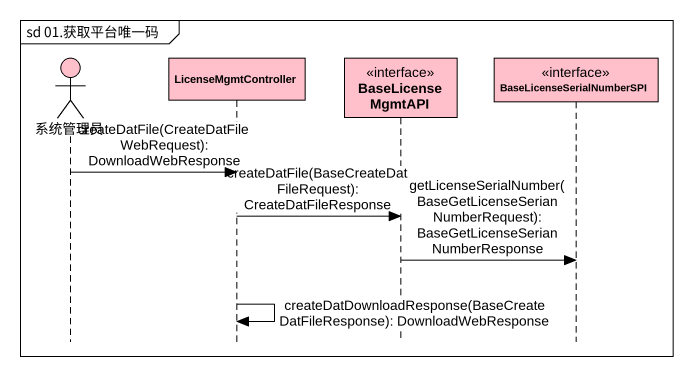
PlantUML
@startuml
mainframe sd 01.获取平台唯一码
hide footbox
actor 系统管理员 #FFC0CB
participant LicenseMgmtController #FFC0CB
participant BaseLicenseMgmtAPI <<interface>> #FFC0CB
participant BaseLicenseSerialNumberSPI <<interface>> #FFC0CB

系统管理员 -> LicenseMgmtController : createDatFile(CreateDatFileWebRequest): DownloadWebResponse
LicenseMgmtController -> BaseLicenseMgmtAPI : createDatFile(BaseCreateDatFileRequest): CreateDatFileResponse
BaseLicenseMgmtAPI -> BaseLicenseSerialNumberSPI : getLicenseSerialNumber(BaseGetLicenseSerianNumberRequest): BaseGetLicenseSerianNumberResponse
LicenseMgmtController -> LicenseMgmtController : createDatDownloadResponse(BaseCreateDatFileResponse): DownloadWebResponse
@enduml
